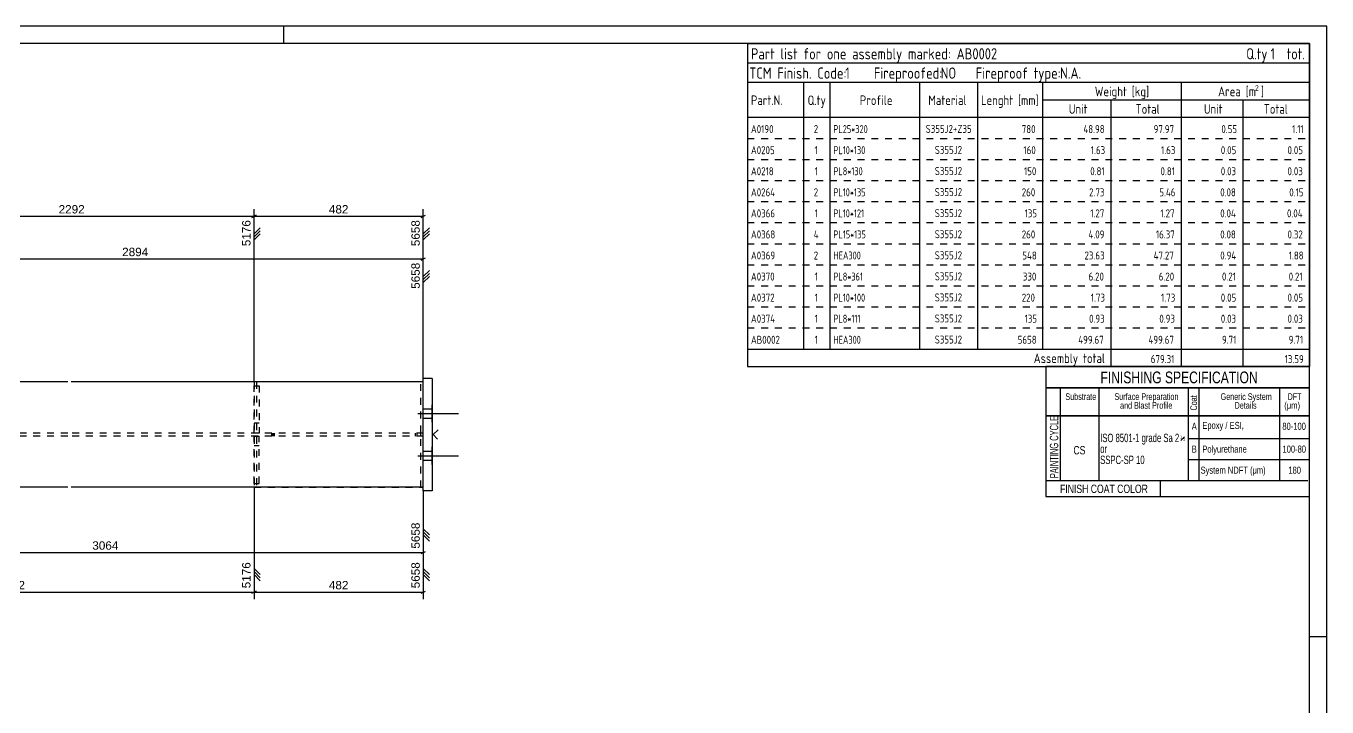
# Model space of a CAD drawing. Header units: millimetres. Extents: x -22 to 819, y -311 to 283.
# Drawn here: x 448.4 to 818.7, y 89 to 283 of the extents above; entities that cross this region are included whole.
import ezdxf

# ---------------------------------------------------------------- set-up
doc = ezdxf.new("R2010")
doc.units = ezdxf.units.MM
doc.linetypes.add('DXK_LINE_DOT2', pattern=[3.9198, 1.9599, -1.9599])
doc.styles.add('Arial', font='ARIAL.TTF', dxfattribs={"height": 0.2})
doc.styles.add('Arial Narrow', font='ARIALN.TTF', dxfattribs={"height": 0.2})
doc.styles.add('GOST type A', font='', dxfattribs={"height": 0.2})
doc.styles.add('GOST type A Bold', font='', dxfattribs={"height": 0.2})
doc.styles.get('GOST type A').set_extended_font_data('GOST type A')
doc.styles.get('GOST type A Bold').set_extended_font_data('GOST type A', bold=True)

# ---------------------------------------------------------------- blocks, each defined once
blk = doc.blocks.new('Unknown-43754868-1168')
at = {"color": 5, "linetype": 'Continuous'}
for p, q in [((818.75, 282.99), (-22.25, 282.99)), ((818.75, -311.01), (818.75, 282.99)), ((813.75, 277.99), (-17.25, 277.99)), ((813.75, -306.01), (813.75, 277.99))]:
    blk.add_line(p, q, dxfattribs=at)
at = {"color": 7, "linetype": 'Continuous'}
for p, q in [((521.75, 277.99), (521.75, 282.99)), ((818.75, 108.99), (813.75, 108.99))]:
    blk.add_line(p, q, dxfattribs=at)
blk = doc.blocks.new('Bolt-43754868-2134 - 2118')
at = {"color": 3, "linetype": 'Continuous'}
for p, q in [((559.96, 172.62), (571.46, 172.62)), ((559.96, 172.62), (571.46, 172.62)), ((559.96, 172.62), (571.46, 172.62)), ((559.96, 172.62), (571.46, 172.62)), ((559.96, 172.62), (571.46, 172.62)), ((559.96, 172.62), (571.46, 172.62)), ((561.46, 173.92), (563.96, 173.92)), ((561.46, 173.92), (563.96, 173.92)), ((561.46, 173.92), (563.96, 173.92)), ((561.46, 173.92), (563.96, 173.92)), ((561.46, 173.92), (563.96, 173.92)), ((561.46, 173.92), (563.96, 173.92)), ((561.46, 171.32), (563.96, 171.32)), ((561.46, 171.32), (563.96, 171.32)), ((561.46, 171.32), (563.96, 171.32)), ((561.46, 171.32), (563.96, 171.32)), ((561.46, 171.32), (563.96, 171.32)), ((561.46, 171.32), (563.96, 171.32)), ((559.96, 160.62), (571.46, 160.62)), ((559.96, 160.62), (571.46, 160.62)), ((559.96, 160.62), (571.46, 160.62)), ((559.96, 160.62), (571.46, 160.62)), ((559.96, 160.62), (571.46, 160.62)), ((559.96, 160.62), (571.46, 160.62)), ((561.46, 161.92), (563.96, 161.92)), ((561.46, 161.92), (563.96, 161.92)), ((561.46, 161.92), (563.96, 161.92)), ((561.46, 161.92), (563.96, 161.92)), ((561.46, 161.92), (563.96, 161.92)), ((561.46, 161.92), (563.96, 161.92)), ((561.46, 159.32), (563.96, 159.32)), ((561.46, 159.32), (563.96, 159.32)), ((561.46, 159.32), (563.96, 159.32)), ((561.46, 159.32), (563.96, 159.32)), ((561.46, 159.32), (563.96, 159.32)), ((561.46, 159.32), (563.96, 159.32))]:
    blk.add_line(p, q, dxfattribs=at)
blk = doc.blocks.new('Part-43754868-2176 - 2118')
at = {"linetype": 'Continuous'}
blk.add_hatch(color=2, dxfattribs=at).paths.add_polyline_path([(247.7, 166.62), (246.9, 168.02), (248.5, 168.02)])
at = {"color": 2, "linetype": 'Continuous'}
for p, q in [((317.93, 181.62), (217.7, 181.62)), ((460.23, 181.62), (318.93, 181.62)), ((561.46, 181.62), (461.23, 181.62)), ((247.7, 166.62), (246.9, 168.02)), ((246.9, 168.02), (248.5, 168.02)), ((248.5, 168.02), (247.7, 166.62)), ((317.93, 151.62), (217.7, 151.62)), ((460.23, 151.62), (318.93, 151.62)), ((561.46, 151.62), (461.23, 151.62))]:
    blk.add_line(p, q, dxfattribs=at)
at = {"color": 7, "linetype": 'DXK_LINE_DOT2'}
for p, q in [((217.7, 181.62), (217.7, 151.62)), ((561.46, 151.62), (561.46, 181.62)), ((317.93, 167.04), (217.7, 167.04)), ((460.23, 167.04), (318.93, 167.04)), ((561.46, 167.04), (461.23, 167.04)), ((317.93, 166.19), (217.7, 166.19)), ((460.23, 166.19), (318.93, 166.19)), ((561.46, 166.19), (461.23, 166.19))]:
    blk.add_line(p, q, dxfattribs=at)
at = {"color": 2, "linetype": 'Continuous'}
blk.add_circle((247.7, 167.52), 1, dxfattribs=at)
blk = doc.blocks.new('Part-43754868-2186 - 2118')
at = {"color": 7, "linetype": 'DXK_LINE_DOT2'}
for p, q in [((513.28, 152.69), (513.28, 166.19)), ((513.28, 166.19), (514.78, 166.19)), ((514.78, 163.39), (513.28, 163.39)), ((514.78, 152.69), (514.78, 166.19)), ((513.28, 152.69), (514.78, 152.69))]:
    blk.add_line(p, q, dxfattribs=at)
blk = doc.blocks.new('Part-43754868-2191 - 2118')
at = {"color": 7, "linetype": 'DXK_LINE_DOT2'}
for p, q in [((513.28, 167.04), (513.28, 180.54)), ((513.28, 180.54), (514.78, 180.54)), ((514.78, 180.54), (514.78, 167.04)), ((514.78, 169.84), (513.28, 169.84)), ((514.78, 167.04), (513.28, 167.04))]:
    blk.add_line(p, q, dxfattribs=at)
blk = doc.blocks.new('Part-43754868-2216 - 2118')
at = {"color": 2, "linetype": 'Continuous'}
for p, q in [((561.46, 150.62), (561.46, 182.62)), ((563.96, 182.62), (561.46, 182.62)), ((563.96, 182.62), (563.96, 150.62)), ((564.26, 166.62), (565.66, 168.02)), ((564.26, 166.62), (565.56, 165.32)), ((563.96, 150.62), (561.46, 150.62))]:
    blk.add_line(p, q, dxfattribs=at)
blk = doc.blocks.new('Part-43754868-2217 - 2118')
at = {"color": 7, "linetype": 'DXK_LINE_DOT2'}
for p, q in [((561.46, 181.62), (513.33, 181.62)), ((513.33, 181.62), (513.33, 151.62)), ((514.03, 181.62), (514.03, 151.62)), ((560.76, 151.62), (560.76, 181.62)), ((561.46, 151.62), (561.46, 181.62)), ((561.46, 167.04), (518.36, 167.04)), ((518.36, 166.19), (518.36, 167.04)), ((518.65, 166.19), (518.65, 167.04)), ((518.99, 167.04), (518.99, 166.19)), ((519.03, 166.19), (519.03, 167.04)), ((559.29, 166.19), (559.29, 167.04)), ((559.69, 166.19), (559.69, 167.04)), ((560.81, 166.19), (560.81, 167.04)), ((561.46, 166.19), (518.36, 166.19)), ((513.33, 151.62), (561.46, 151.62))]:
    blk.add_line(p, q, dxfattribs=at)
blk = doc.blocks.new('Surfacing-43754868-2281 - 2118')
at = {"color": 7, "linetype": 'Continuous'}
for p, q in [((563.96, 175.12), (564.01, 175.12)), ((564.01, 170.12), (564.01, 175.12)), ((563.96, 170.12), (564.01, 170.12))]:
    blk.add_line(p, q, dxfattribs=at)
at = {"color": 246, "linetype": 'DXK_LINE_DOT2'}
blk.add_line((563.96, 170.12), (563.96, 175.12), dxfattribs=at)
blk = doc.blocks.new('Surfacing-43754868-2286 - 2118')
at = {"color": 7, "linetype": 'Continuous'}
for p, q in [((563.96, 163.12), (564.01, 163.12)), ((564.01, 158.12), (564.01, 163.12)), ((563.96, 158.12), (564.01, 158.12))]:
    blk.add_line(p, q, dxfattribs=at)
at = {"color": 246, "linetype": 'DXK_LINE_DOT2'}
blk.add_line((563.96, 158.12), (563.96, 163.12), dxfattribs=at)
blk = doc.blocks.new('Surfacing-43754868-2271 - 2118')
at = {"color": 7, "linetype": 'Continuous'}
for p, q in [((563.96, 175.12), (564.01, 175.12)), ((564.01, 170.12), (564.01, 175.12)), ((563.96, 170.12), (564.01, 170.12))]:
    blk.add_line(p, q, dxfattribs=at)
at = {"color": 246, "linetype": 'DXK_LINE_DOT2'}
blk.add_line((563.96, 170.12), (563.96, 175.12), dxfattribs=at)
blk = doc.blocks.new('Surfacing-43754868-2276 - 2118')
at = {"color": 7, "linetype": 'Continuous'}
for p, q in [((563.96, 163.12), (564.01, 163.12)), ((564.01, 158.12), (564.01, 163.12)), ((563.96, 158.12), (564.01, 158.12))]:
    blk.add_line(p, q, dxfattribs=at)
at = {"color": 246, "linetype": 'DXK_LINE_DOT2'}
blk.add_line((563.96, 158.12), (563.96, 163.12), dxfattribs=at)
blk = doc.blocks.new('StraightDimension-43754868-6719 - 2118')
at = {"color": 7, "linetype": 'Continuous'}
for p, q in [((397.43, 200.12), (397.43, 218.7)), ((561.46, 183.62), (561.46, 218.7)), ((398.03, 216.95), (396.83, 216.35)), ((397.43, 216.65), (561.46, 216.65)), ((560.86, 216.35), (562.06, 216.95)), ((561.46, 211.65), (563.21, 213.4)), ((561.46, 209.9), (561.46, 213.4)), ((561.46, 210.77), (563.21, 212.52)), ((561.46, 209.9), (563.21, 211.65))]:
    blk.add_line(p, q, dxfattribs=at)
at = {"color": 0}
blk.add_wipeout([(483.65, 216.95), (483.65, 220.45), (475.24, 220.45), (475.24, 216.95)], dxfattribs=at)
at = {"color": 0, "linetype": 'Continuous'}
blk.add_wipeout([(560.96, 216.05), (557.46, 216.05), (557.46, 207.64), (560.96, 207.64)], dxfattribs=at)
at = {"color": 7, "style": 'Arial'}
blk.add_text('2894', height=2.388, dxfattribs=at).set_placement((475.74, 217.45))
at = {"color": 7, "linetype": 'Continuous', "style": 'Arial'}
blk.add_text('5658', height=2.388, rotation=90.0002, dxfattribs=at).set_placement((560.46, 208.14))
blk = doc.blocks.new('StraightDimension-43754868-7078 - 2118')
at = {"color": 7, "linetype": 'Continuous'}
for p, q in [((513.28, 151.69), (513.28, 119.75)), ((561.46, 150.62), (561.46, 119.75)), ((513.28, 128.5), (515.03, 126.75)), ((513.28, 128.5), (513.28, 125)), ((513.28, 127.62), (515.03, 125.87)), ((513.28, 126.75), (515.03, 125)), ((561.46, 128.5), (563.21, 126.75)), ((561.46, 128.5), (561.46, 125)), ((561.46, 127.62), (563.21, 125.87)), ((561.46, 126.75), (563.21, 125)), ((513.88, 122.05), (512.68, 121.45)), ((513.28, 121.75), (561.46, 121.75)), ((560.86, 121.45), (562.06, 122.05))]:
    blk.add_line(p, q, dxfattribs=at)
at = {"color": 0, "linetype": 'Continuous'}
blk.add_wipeout([(560.96, 130.76), (557.46, 130.76), (557.46, 122.35), (560.96, 122.35)], dxfattribs=at)
at = {"color": 0}
blk.add_wipeout([(540.65, 122.05), (540.65, 125.55), (534.09, 125.55), (534.09, 122.05)], dxfattribs=at)
at = {"color": 7, "linetype": 'Continuous', "style": 'Arial'}
blk.add_text('5658', height=2.388, rotation=90.0002, dxfattribs=at).set_placement((560.46, 122.85))
at = {"color": 7, "style": 'Arial'}
blk.add_text('482', height=2.388, dxfattribs=at).set_placement((534.59, 122.55))
blk = doc.blocks.new('StraightDimension-43754868-7079 - 2118')
at = {"color": 7, "linetype": 'Continuous'}
for p, q in [((375.43, 151.69), (375.43, 119.75)), ((513.28, 151.69), (513.28, 119.75)), ((375.43, 128.5), (377.18, 126.75)), ((375.43, 128.5), (375.43, 125)), ((375.43, 127.62), (377.18, 125.87)), ((375.43, 126.75), (377.18, 125)), ((513.28, 128.5), (515.03, 126.75)), ((513.28, 128.5), (513.28, 125)), ((513.28, 127.62), (515.03, 125.87)), ((513.28, 126.75), (515.03, 125)), ((376.03, 122.05), (374.83, 121.45)), ((375.43, 121.75), (513.28, 121.75)), ((512.68, 121.45), (513.88, 122.05))]:
    blk.add_line(p, q, dxfattribs=at)
at = {"color": 0, "linetype": 'Continuous'}
blk.add_wipeout([(512.78, 130.76), (509.28, 130.76), (509.28, 122.35), (512.78, 122.35)], dxfattribs=at)
at = {"color": 0}
blk.add_wipeout([(448.56, 122.05), (448.56, 125.55), (440.15, 125.55), (440.15, 122.05)], dxfattribs=at)
at = {"color": 7, "linetype": 'Continuous', "style": 'Arial'}
blk.add_text('5176', height=2.388, rotation=90.0002, dxfattribs=at).set_placement((512.28, 122.85))
at = {"color": 7, "style": 'Arial'}
blk.add_text('2632', height=2.388, dxfattribs=at).set_placement((440.65, 122.55))
blk = doc.blocks.new('StraightDimension-43754868-7149 - 2118')
at = {"color": 7, "linetype": 'Continuous'}
for p, q in [((380.43, 159.62), (380.43, 131.04)), ((561.46, 150.62), (561.46, 131.04)), ((561.46, 139.79), (563.21, 138.04)), ((561.46, 139.79), (561.46, 136.29)), ((561.46, 138.92), (563.21, 137.17)), ((561.46, 138.04), (563.21, 136.29)), ((381.03, 133.34), (379.83, 132.74)), ((560.86, 132.74), (562.06, 133.34)), ((380.43, 133.04), (561.46, 133.04))]:
    blk.add_line(p, q, dxfattribs=at)
at = {"color": 0, "linetype": 'Continuous'}
blk.add_wipeout([(560.96, 142.05), (557.46, 142.05), (557.46, 133.64), (560.96, 133.64)], dxfattribs=at)
at = {"color": 0}
blk.add_wipeout([(475.15, 133.34), (475.15, 136.84), (466.74, 136.84), (466.74, 133.34)], dxfattribs=at)
at = {"color": 7, "linetype": 'Continuous', "style": 'Arial'}
blk.add_text('5658', height=2.388, rotation=90.0002, dxfattribs=at).set_placement((560.46, 134.14))
at = {"color": 7, "style": 'Arial'}
blk.add_text('3064', height=2.388, dxfattribs=at).set_placement((467.24, 133.84))
blk = doc.blocks.new('StraightDimension-43754868-7353 - 2118')
at = {"color": 7, "linetype": 'Continuous'}
for p, q in [((513.28, 181.54), (513.28, 230.85)), ((561.46, 182.62), (561.46, 230.85)), ((513.88, 229.1), (512.68, 228.5)), ((513.28, 228.8), (561.46, 228.8)), ((560.86, 228.5), (562.06, 229.1)), ((513.28, 223.8), (515.03, 225.55)), ((513.28, 222.05), (513.28, 225.55)), ((513.28, 222.92), (515.03, 224.67)), ((513.28, 222.05), (515.03, 223.8)), ((561.46, 223.8), (563.21, 225.55)), ((561.46, 222.05), (561.46, 225.55)), ((561.46, 222.92), (563.21, 224.67)), ((561.46, 222.05), (563.21, 223.8))]:
    blk.add_line(p, q, dxfattribs=at)
at = {"color": 0}
blk.add_wipeout([(540.65, 229.1), (540.65, 232.6), (534.09, 232.6), (534.09, 229.1)], dxfattribs=at)
at = {"color": 0, "linetype": 'Continuous'}
blk.add_wipeout([(560.96, 228.2), (557.46, 228.2), (557.46, 219.78), (560.96, 219.78)], dxfattribs=at)
at = {"color": 7, "style": 'Arial'}
blk.add_text('482', height=2.388, dxfattribs=at).set_placement((534.59, 229.6))
at = {"color": 7, "linetype": 'Continuous', "style": 'Arial'}
blk.add_text('5658', height=2.388, rotation=90.0002, dxfattribs=at).set_placement((560.46, 220.28))
blk = doc.blocks.new('StraightDimension-43754868-7354 - 2118')
at = {"color": 7, "linetype": 'Continuous'}
for p, q in [((409.43, 181.54), (409.43, 230.85)), ((513.28, 181.54), (513.28, 230.85)), ((410.03, 229.1), (408.83, 228.5)), ((409.43, 228.8), (513.28, 228.8)), ((512.68, 228.5), (513.88, 229.1)), ((409.43, 223.8), (411.18, 225.55)), ((409.43, 222.05), (409.43, 225.55)), ((409.43, 222.92), (411.18, 224.67)), ((409.43, 222.05), (411.18, 223.8)), ((513.28, 223.8), (515.03, 225.55)), ((513.28, 222.05), (513.28, 225.55)), ((513.28, 222.92), (515.03, 224.67)), ((513.28, 222.05), (515.03, 223.8))]:
    blk.add_line(p, q, dxfattribs=at)
at = {"color": 0}
blk.add_wipeout([(465.56, 229.1), (465.56, 232.6), (457.15, 232.6), (457.15, 229.1)], dxfattribs=at)
at = {"color": 0, "linetype": 'Continuous'}
blk.add_wipeout([(512.78, 228.2), (509.28, 228.2), (509.28, 219.78), (512.78, 219.78)], dxfattribs=at)
at = {"color": 7, "style": 'Arial'}
blk.add_text('2292', height=2.388, dxfattribs=at).set_placement((457.65, 229.6))
at = {"color": 7, "linetype": 'Continuous', "style": 'Arial'}
blk.add_text('5176', height=2.388, rotation=90.0002, dxfattribs=at).set_placement((512.28, 220.28))
blk = doc.blocks.new('0_TCM_4503_AIVD_AD_PART_LIST-43754868-16807')
at = {"color": 174, "linetype": 'Continuous'}
for p, q in [((653.75, 277.99), (653.75, 256.99)), ((653.75, 256.99), (653.75, 250.99)), ((653.75, 250.99), (653.75, 244.99)), ((653.75, 244.99), (653.75, 238.99)), ((653.75, 238.99), (653.75, 232.99)), ((653.75, 232.99), (653.75, 226.99)), ((653.75, 226.99), (653.75, 220.99)), ((653.75, 220.99), (653.75, 214.99)), ((653.75, 214.99), (653.75, 208.99)), ((653.75, 208.99), (653.75, 202.99)), ((653.75, 202.99), (653.75, 196.99)), ((653.75, 196.99), (653.75, 190.99)), ((653.75, 190.99), (653.75, 185.99)), ((653.75, 185.99), (813.75, 185.99))]:
    blk.add_line(p, q, dxfattribs=at)
at = {"color": 7, "linetype": 'Continuous'}
for p, q in [((653.75, 277.99), (813.75, 277.99)), ((813.75, 277.99), (813.75, 256.99)), ((653.75, 272.49), (813.75, 272.49)), ((653.75, 266.99), (813.75, 266.99)), ((669.75, 266.99), (669.75, 256.99)), ((677.25, 266.99), (677.25, 256.99)), ((702.75, 266.99), (702.75, 256.99)), ((719.25, 266.99), (719.25, 256.99)), ((737.75, 266.99), (737.75, 256.99)), ((777.25, 266.99), (777.25, 256.99)), ((737.75, 261.99), (813.75, 261.99)), ((757.25, 261.99), (757.25, 256.99)), ((794.75, 261.99), (794.75, 256.99)), ((669.75, 256.99), (669.75, 250.99)), ((677.25, 256.99), (677.25, 250.99)), ((702.75, 256.99), (702.75, 250.99)), ((719.25, 256.99), (719.25, 250.99)), ((737.75, 256.99), (737.75, 250.99)), ((757.25, 256.99), (757.25, 250.99)), ((777.25, 256.99), (777.25, 250.99)), ((794.75, 256.99), (794.75, 250.99)), ((813.75, 256.99), (813.75, 250.99)), ((669.75, 250.99), (669.75, 244.99)), ((677.25, 250.99), (677.25, 244.99)), ((702.75, 250.99), (702.75, 244.99)), ((719.25, 250.99), (719.25, 244.99)), ((737.75, 250.99), (737.75, 244.99)), ((757.25, 250.99), (757.25, 244.99)), ((777.25, 250.99), (777.25, 244.99)), ((794.75, 250.99), (794.75, 244.99)), ((813.75, 250.99), (813.75, 244.99)), ((669.75, 244.99), (669.75, 238.99)), ((677.25, 244.99), (677.25, 238.99)), ((702.75, 244.99), (702.75, 238.99)), ((719.25, 244.99), (719.25, 238.99)), ((737.75, 244.99), (737.75, 238.99)), ((757.25, 244.99), (757.25, 238.99)), ((777.25, 244.99), (777.25, 238.99)), ((794.75, 244.99), (794.75, 238.99)), ((813.75, 244.99), (813.75, 238.99)), ((669.75, 238.99), (669.75, 232.99)), ((677.25, 238.99), (677.25, 232.99)), ((702.75, 238.99), (702.75, 232.99)), ((719.25, 238.99), (719.25, 232.99)), ((737.75, 238.99), (737.75, 232.99)), ((757.25, 238.99), (757.25, 232.99)), ((777.25, 238.99), (777.25, 232.99)), ((794.75, 238.99), (794.75, 232.99)), ((813.75, 238.99), (813.75, 232.99)), ((669.75, 232.99), (669.75, 226.99)), ((677.25, 232.99), (677.25, 226.99)), ((702.75, 232.99), (702.75, 226.99)), ((719.25, 232.99), (719.25, 226.99)), ((737.75, 232.99), (737.75, 226.99)), ((757.25, 232.99), (757.25, 226.99)), ((777.25, 232.99), (777.25, 226.99)), ((794.75, 232.99), (794.75, 226.99)), ((813.75, 232.99), (813.75, 226.99)), ((669.75, 226.99), (669.75, 220.99)), ((677.25, 226.99), (677.25, 220.99)), ((702.75, 226.99), (702.75, 220.99)), ((719.25, 226.99), (719.25, 220.99)), ((737.75, 226.99), (737.75, 220.99)), ((757.25, 226.99), (757.25, 220.99)), ((777.25, 226.99), (777.25, 220.99)), ((794.75, 226.99), (794.75, 220.99)), ((813.75, 226.99), (813.75, 220.99)), ((669.75, 220.99), (669.75, 214.99)), ((677.25, 220.99), (677.25, 214.99)), ((702.75, 220.99), (702.75, 214.99)), ((719.25, 220.99), (719.25, 214.99)), ((737.75, 220.99), (737.75, 214.99)), ((757.25, 220.99), (757.25, 214.99)), ((777.25, 220.99), (777.25, 214.99)), ((794.75, 220.99), (794.75, 214.99)), ((813.75, 220.99), (813.75, 214.99)), ((669.75, 214.99), (669.75, 208.99)), ((677.25, 214.99), (677.25, 208.99)), ((702.75, 214.99), (702.75, 208.99)), ((719.25, 214.99), (719.25, 208.99)), ((737.75, 214.99), (737.75, 208.99)), ((757.25, 214.99), (757.25, 208.99)), ((777.25, 214.99), (777.25, 208.99)), ((794.75, 214.99), (794.75, 208.99)), ((813.75, 214.99), (813.75, 208.99)), ((669.75, 208.99), (669.75, 202.99)), ((677.25, 208.99), (677.25, 202.99)), ((702.75, 208.99), (702.75, 202.99)), ((719.25, 208.99), (719.25, 202.99)), ((737.75, 208.99), (737.75, 202.99)), ((757.25, 208.99), (757.25, 202.99)), ((777.25, 208.99), (777.25, 202.99)), ((794.75, 208.99), (794.75, 202.99)), ((813.75, 208.99), (813.75, 202.99)), ((669.75, 202.99), (669.75, 196.99)), ((677.25, 202.99), (677.25, 196.99)), ((702.75, 202.99), (702.75, 196.99)), ((719.25, 202.99), (719.25, 196.99)), ((737.75, 202.99), (737.75, 196.99)), ((757.25, 202.99), (757.25, 196.99)), ((777.25, 202.99), (777.25, 196.99)), ((794.75, 202.99), (794.75, 196.99)), ((813.75, 202.99), (813.75, 196.99)), ((669.75, 196.99), (669.75, 190.99)), ((677.25, 196.99), (677.25, 190.99)), ((702.75, 196.99), (702.75, 190.99)), ((719.25, 196.99), (719.25, 190.99)), ((737.75, 196.99), (737.75, 190.99)), ((757.25, 196.99), (757.25, 190.99)), ((777.25, 196.99), (777.25, 190.99)), ((794.75, 196.99), (794.75, 190.99)), ((813.75, 196.99), (813.75, 190.99)), ((757.25, 190.99), (757.25, 185.99)), ((777.25, 190.99), (777.25, 185.99)), ((794.75, 190.99), (794.75, 185.99)), ((813.75, 190.99), (813.75, 185.99))]:
    blk.add_line(p, q, dxfattribs=at)
at = {"color": 4, "linetype": 'Continuous'}
for p, q in [((653.75, 256.99), (813.75, 256.99)), ((653.75, 190.99), (813.75, 190.99))]:
    blk.add_line(p, q, dxfattribs=at)
at = {"color": 7, "linetype": 'DXK_LINE_DOT2'}
for p, q in [((653.75, 250.99), (813.75, 250.99)), ((653.75, 244.99), (813.75, 244.99)), ((653.75, 238.99), (813.75, 238.99)), ((653.75, 232.99), (813.75, 232.99)), ((653.75, 226.99), (813.75, 226.99)), ((653.75, 220.99), (813.75, 220.99)), ((653.75, 214.99), (813.75, 214.99)), ((653.75, 208.99), (813.75, 208.99)), ((653.75, 202.99), (813.75, 202.99)), ((653.75, 196.99), (813.75, 196.99)), ((653.75, 190.99), (813.75, 190.99))]:
    blk.add_line(p, q, dxfattribs=at)
at = {"color": 7, "linetype": 'Continuous'}
for s, height, style, p in [('Part list for one assembly marked: AB0002', 3.1901, 'GOST type A', (654.75, 273.49)), ('Q.ty', 3.19, 'GOST type A', (795.75, 273.49)), ('tot.', 3.19, 'GOST type A', (807.25, 273.49)), ('TCM Finish. Code:', 3.1901, 'GOST type A', (654.25, 267.99)), ('1', 3.19, 'GOST type A Bold', (681.6, 267.99)), ('Fireproofed:', 3.1901, 'GOST type A', (689.75, 267.99)), ('NO', 3.19, 'GOST type A Bold', (708.75, 267.99)), ('Fireproof type:', 3.1901, 'GOST type A', (718.75, 267.99)), ('N.A.', 3.19, 'GOST type A Bold', (742.75, 267.99)), ('Part.N.', 2.734, 'GOST type A', (654.75, 260.49)), ('Q.ty', 2.734, 'GOST type A', (670.88, 260.47)), ('Profile', 2.734, 'GOST type A', (685.75, 260.49)), ('Material', 2.734, 'GOST type A', (705.25, 260.49)), ('Lenght [mm]', 2.7344, 'GOST type A', (720.25, 260.49)), ('Weight [kg]', 2.7344, 'GOST type A', (752.65, 262.99)), ('Area [m ]', 2.734, 'GOST type A', (787.75, 262.99)), ('2', 1.64, 'GOST type A', (798.22, 264.49)), ('Unit', 2.734, 'GOST type A', (745.25, 257.99)), ('Total', 2.734, 'GOST type A', (764.25, 257.99)), ('Unit', 2.734, 'GOST type A', (783.71, 257.99)), ('Total', 2.734, 'GOST type A', (800.73, 257.99)), ('A0190', 2.279, 'GOST type A', (654.75, 252.49)), ('2', 2.28, 'GOST type A', (672.62, 252.49)), ('S355J2+Z35', 2.279, 'GOST type A', (704.48, 252.55)), ('780', 2.279, 'GOST type A', (731.85, 252.49)), ('48.98', 2.279, 'GOST type A', (749.4, 252.49)), ('97.97', 2.279, 'GOST type A', (769.4, 252.49)), ('0.55', 2.279, 'GOST type A', (788.68, 252.49)), ('1.63', 2.279, 'GOST type A', (771.51, 246.49)), ('0.81', 2.279, 'GOST type A', (771.35, 240.49)), ('5.46', 2.279, 'GOST type A', (771.02, 234.49)), ('1.27', 2.279, 'GOST type A', (771.35, 228.49)), ('16.37', 2.279, 'GOST type A', (770.04, 222.49)), ('47.27', 2.279, 'GOST type A', (769.4, 216.49)), ('6.20', 2.279, 'GOST type A', (770.86, 210.49)), ('1.73', 2.279, 'GOST type A', (771.51, 204.49)), ('0.93', 2.279, 'GOST type A', (771.02, 198.49)), ('499.67', 2.279, 'GOST type A', (767.94, 192.49)), ('Assembly total', 2.7344, 'GOST type A', (735.25, 186.99)), ('13.59', 2.279, 'GOST type A', (806.7, 186.99))]:
    blk.add_text(s, height=height, dxfattribs=dict(at, style=style)).set_placement(p)
at = {"color": 7, "style": 'GOST type A'}
blk.add_text('1', height=3.19, dxfattribs=at).set_placement((802.68, 273.49))
at = {"color": 7, "linetype": 'Continuous', "style": 'GOST type A', "width": 0.9}
blk.add_text('PL25*320', height=2.279, dxfattribs=at).set_placement((678.25, 252.49))
at = {"color": 7, "linetype": 'DXK_LINE_DOT2', "style": 'GOST type A'}
for s, height, p in [('1.11', 2.279, (808.82, 252.49)), ('A0205', 2.279, (654.75, 246.49)), ('1', 2.28, (672.87, 246.49)), ('S355J2', 2.279, (707.08, 246.55)), ('160', 2.279, (732.33, 246.49)), ('1.63', 2.279, (751.51, 246.49)), ('0.05', 2.279, (788.52, 246.49)), ('0.05', 2.279, (807.52, 246.49)), ('A0218', 2.279, (654.75, 240.49)), ('1', 2.28, (672.87, 240.49)), ('S355J2', 2.279, (707.08, 240.55)), ('150', 2.279, (732.49, 240.49)), ('0.81', 2.279, (751.35, 240.49)), ('0.03', 2.279, (788.52, 240.49)), ('0.03', 2.279, (807.52, 240.49)), ('A0264', 2.279, (654.75, 234.49)), ('2', 2.28, (672.62, 234.49)), ('S355J2', 2.279, (707.08, 234.55)), ('260', 2.279, (731.85, 234.49)), ('2.73', 2.279, (751.02, 234.49)), ('0.08', 2.279, (788.36, 234.49)), ('0.15', 2.279, (808.01, 234.49)), ('A0366', 2.279, (654.75, 228.49)), ('1', 2.28, (672.87, 228.49)), ('S355J2', 2.279, (707.08, 228.55)), ('135', 2.279, (732.65, 228.49)), ('1.27', 2.279, (751.35, 228.49)), ('0.04', 2.279, (788.36, 228.49)), ('0.04', 2.279, (807.36, 228.49)), ('A0368', 2.279, (654.75, 222.49)), ('4', 2.28, (672.62, 222.49)), ('S355J2', 2.279, (707.08, 222.55)), ('260', 2.279, (731.85, 222.49)), ('4.09', 2.279, (750.86, 222.49)), ('0.08', 2.279, (788.36, 222.49)), ('0.32', 2.279, (807.52, 222.49)), ('A0369', 2.279, (654.75, 216.49)), ('2', 2.28, (672.62, 216.49)), ('S355J2', 2.279, (707.08, 216.55)), ('548', 2.279, (732.01, 216.49)), ('23.63', 2.279, (749.72, 216.49)), ('0.94', 2.279, (788.36, 216.49)), ('1.88', 2.279, (807.85, 216.49)), ('A0370', 2.279, (654.75, 210.49)), ('1', 2.28, (672.87, 210.49)), ('S355J2', 2.279, (707.08, 210.55)), ('330', 2.279, (732.16, 210.49)), ('6.20', 2.279, (750.86, 210.49)), ('0.21', 2.279, (788.85, 210.49)), ('0.21', 2.279, (807.85, 210.49)), ('A0372', 2.279, (654.75, 204.49)), ('1', 2.28, (672.87, 204.49)), ('S355J2', 2.279, (707.08, 204.55)), ('220', 2.279, (731.85, 204.49)), ('1.73', 2.279, (751.51, 204.49)), ('0.05', 2.279, (788.52, 204.49)), ('0.05', 2.279, (807.52, 204.49)), ('A0374', 2.279, (654.75, 198.49)), ('1', 2.28, (672.87, 198.49)), ('S355J2', 2.279, (707.08, 198.55)), ('135', 2.279, (732.65, 198.49)), ('0.93', 2.279, (751.02, 198.49)), ('0.03', 2.279, (788.52, 198.49)), ('0.03', 2.279, (807.52, 198.49)), ('AB0002', 2.279, (654.75, 192.49)), ('1', 2.28, (672.87, 192.49)), ('S355J2', 2.279, (707.08, 192.55)), ('5658', 2.279, (730.7, 192.49)), ('499.67', 2.279, (747.94, 192.49)), ('9.71', 2.279, (788.85, 192.49)), ('9.71', 2.279, (807.85, 192.49)), ('679.31', 2.279, (768.58, 186.99))]:
    blk.add_text(s, height=height, dxfattribs=at).set_placement(p)
at = {"color": 7, "linetype": 'DXK_LINE_DOT2', "style": 'GOST type A', "width": 0.9}
for s, p in [('PL10*130', (678.25, 246.49)), ('PL8*130', (678.25, 240.49)), ('PL10*135', (678.25, 234.49)), ('PL10*121', (678.25, 228.49)), ('PL15*135', (678.25, 222.49)), ('HEA300', (678.25, 216.49)), ('PL8*361', (678.25, 210.49)), ('PL10*100', (678.25, 204.49)), ('PL8*111', (678.25, 198.49)), ('HEA300', (678.25, 192.49))]:
    blk.add_text(s, height=2.279, dxfattribs=at).set_placement(p)
blk = doc.blocks.new('0_TCM_4503_AIVD_AD_PAINTING_SYSTEM-43754868-16808')
at = {"color": 7, "linetype": 'Continuous'}
for p, q in [((813.75, 185.99), (738.75, 185.99)), ((738.75, 185.99), (738.75, 179.99)), ((813.75, 179.99), (813.75, 185.99)), ((738.75, 179.99), (813.75, 179.99)), ((813.75, 179.99), (738.75, 179.99)), ((738.75, 179.99), (738.75, 171.99)), ((742.75, 179.99), (742.75, 171.99)), ((753.75, 179.99), (753.75, 171.99)), ((779.25, 179.99), (779.25, 171.99)), ((782.25, 179.99), (782.25, 171.99)), ((805.25, 179.99), (805.25, 171.99)), ((813.75, 171.99), (813.75, 179.99)), ((738.75, 171.99), (813.75, 171.99)), ((813.75, 171.99), (738.75, 171.99)), ((738.75, 171.99), (738.75, 148.99)), ((742.75, 171.99), (742.75, 153.49)), ((753.75, 171.99), (753.75, 153.49)), ((779.25, 171.99), (779.25, 153.49)), ((782.25, 171.99), (782.25, 153.49)), ((805.25, 171.99), (805.25, 153.49)), ((813.75, 148.99), (813.75, 171.99)), ((778.15, 165.99), (777.15, 164.99)), ((779.25, 165.49), (813.75, 165.49)), ((779.25, 159.49), (813.75, 159.49)), ((813.25, 153.49), (738.75, 153.49)), ((771.25, 153.49), (771.25, 148.99)), ((738.75, 148.99), (813.75, 148.99))]:
    blk.add_line(p, q, dxfattribs=at)
at = {"color": 7, "style": 'Arial Narrow', "width": 0.9}
blk.add_text('FINISHING SPECIFICATION', height=3.3405, dxfattribs=at).set_placement((754.25, 181.24))
at = {"color": 7, "linetype": 'Continuous', "style": 'Arial Narrow'}
for s, height, width, p in [('Substrate', 1.909, 0.9, (744.28, 176.49)), ('Surface Preparation', 1.9089, 0.9, (758.25, 176.49)), ('Generic System', 1.9089, 0.9, (788.46, 176.49)), ('DFT', 1.909, 0.9, (807.54, 176.49)), ('and Blast Profile', 1.9089, 0.9, (759.84, 173.99)), ('Details', 1.909, 0.9, (792.45, 173.99)), ('ISO 8501-1 grade Sa 2', 2.3861, 0.8, (754.18, 164.49)), ('A', 2, 0.9, (780.25, 167.99)), ('Epoxy / ESI,', 2.0043, 0.9, (783.25, 168.24)), ('80-100', 2.004, 0.9, (806.05, 167.99)), ('CS', 2.386, 0.9, (746.56, 160.99)), ('or ', 2.386, 0.8, (754.18, 161.37)), ('B', 2, 0.9, (780.25, 161.49)), ('Polyurethane', 2.0043, 0.9, (783.25, 161.49)), ('100-80', 2.004, 0.9, (806.08, 161.49)), ('SSPC-SP 10', 2.386, 0.8, (754.18, 158.24)), ('System NDFT (μm)', 2.0043, 0.9, (782.75, 155.49)), ('180', 2.004, 0.9, (807.75, 155.49)), ('FINISH COAT COLOR', 2.3861, 0.9, (742.75, 149.99))]:
    blk.add_text(s, height=height, dxfattribs=dict(at, width=width)).set_placement(p)
for s, height, width, p in [('Coat', 1.909, 0.9, (781.75, 173.49)), ('PAINTING CYCLE', 2.3861, 0.75, (742.25, 154.19))]:
    blk.add_text(s, height=height, rotation=90, dxfattribs=dict(at, width=width)).set_placement(p)
at = {"color": 7, "linetype": 'Continuous'}
for s, height, style, p in [('(μm)', 1.909, 'Arial Narrow', (806.59, 173.99)), ('1', 0.764, 'Arial', (776.95, 165.59)), ('2', 0.764, 'Arial', (777.82, 164.79))]:
    blk.add_text(s, height=height, dxfattribs=dict(at, style=style)).set_placement(p)

msp = doc.modelspace()

# ---------------------------------------------------------------- block references
for name in ['Unknown-43754868-1168', '0_TCM_4503_AIVD_AD_PART_LIST-43754868-16807', '0_TCM_4503_AIVD_AD_PAINTING_SYSTEM-43754868-16808', 'Part-43754868-2176 - 2118', 'Part-43754868-2217 - 2118', 'Part-43754868-2216 - 2118', 'Part-43754868-2191 - 2118', 'Surfacing-43754868-2281 - 2118', 'Surfacing-43754868-2271 - 2118', 'Bolt-43754868-2134 - 2118', 'Part-43754868-2186 - 2118', 'Surfacing-43754868-2286 - 2118', 'Surfacing-43754868-2276 - 2118']:
    msp.add_blockref(name, (0, 0))

# ---------------------------------------------------------------- next in the draw order: block references
for name in ['StraightDimension-43754868-6719 - 2118', 'StraightDimension-43754868-7078 - 2118']:
    msp.add_blockref(name, (0, 0))

# ---------------------------------------------------------------- next in the draw order: block references
for name in ['StraightDimension-43754868-7353 - 2118', 'StraightDimension-43754868-7079 - 2118']:
    msp.add_blockref(name, (0, 0))

# ---------------------------------------------------------------- next in the draw order: block references
for name in ['StraightDimension-43754868-7354 - 2118', 'StraightDimension-43754868-7149 - 2118']:
    msp.add_blockref(name, (0, 0))

doc.saveas('drawing.dxf')
